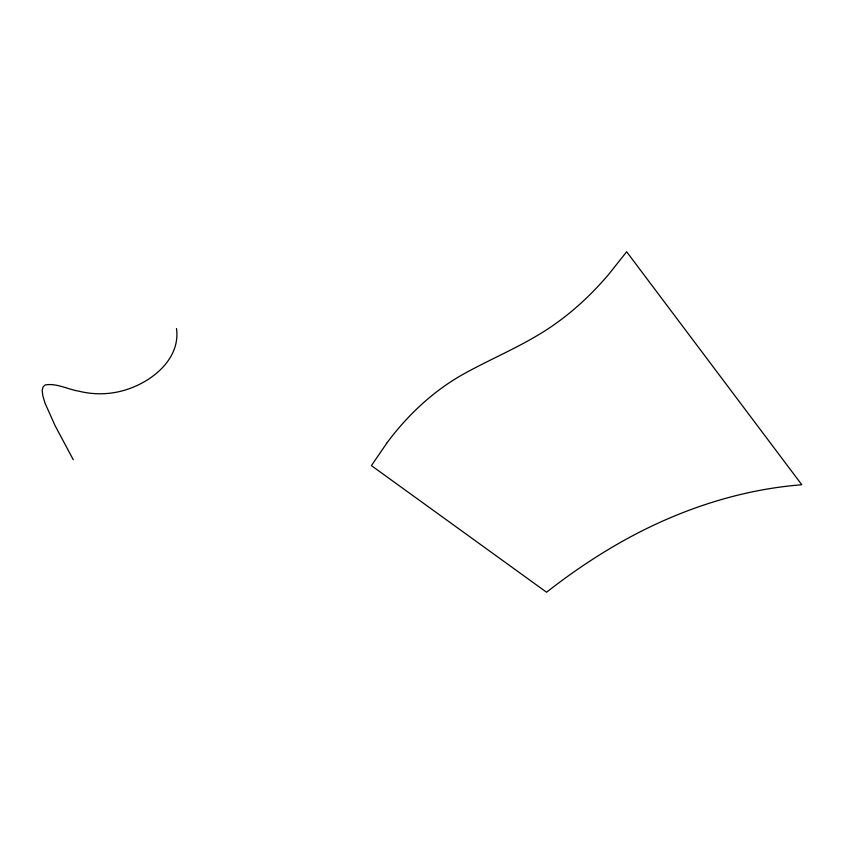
<?xml version="1.0" encoding="UTF-8"?>
<svg xmlns="http://www.w3.org/2000/svg" width="844" height="844" viewBox="0 0 844 844"><rect width="100%" height="100%" fill="white"/><g stroke="black" fill="none" stroke-linecap="round" stroke-linejoin="round"><path stroke-width="1.27" d="M73.291 459.748L55.092 425.682L45.101 403.295L42.833 395.804L42.2 390.434L43.055 386.9L45.259 384.938C56.727 382.954 67.699 389.379 78.872 391.183C94.38 395.045 110.849 394.612 126.083 389.749C152.184 381.646 180.711 358.774 176.491 328.538M387.259 442.499L371.402 465.614L546.564 592.224A563.159 325.14 -60 0 1 608.935 549.149C667.446 513.943 733.457 490.111 801.8 484.751L626.649 251.776L608.429 274.701A215.779 124.585 -60 0 1 557.082 322.587C528.196 343.656 494.711 356.738 463.63 373.998C433.468 390.867 407.831 414.858 387.259 442.499"/></g></svg>
